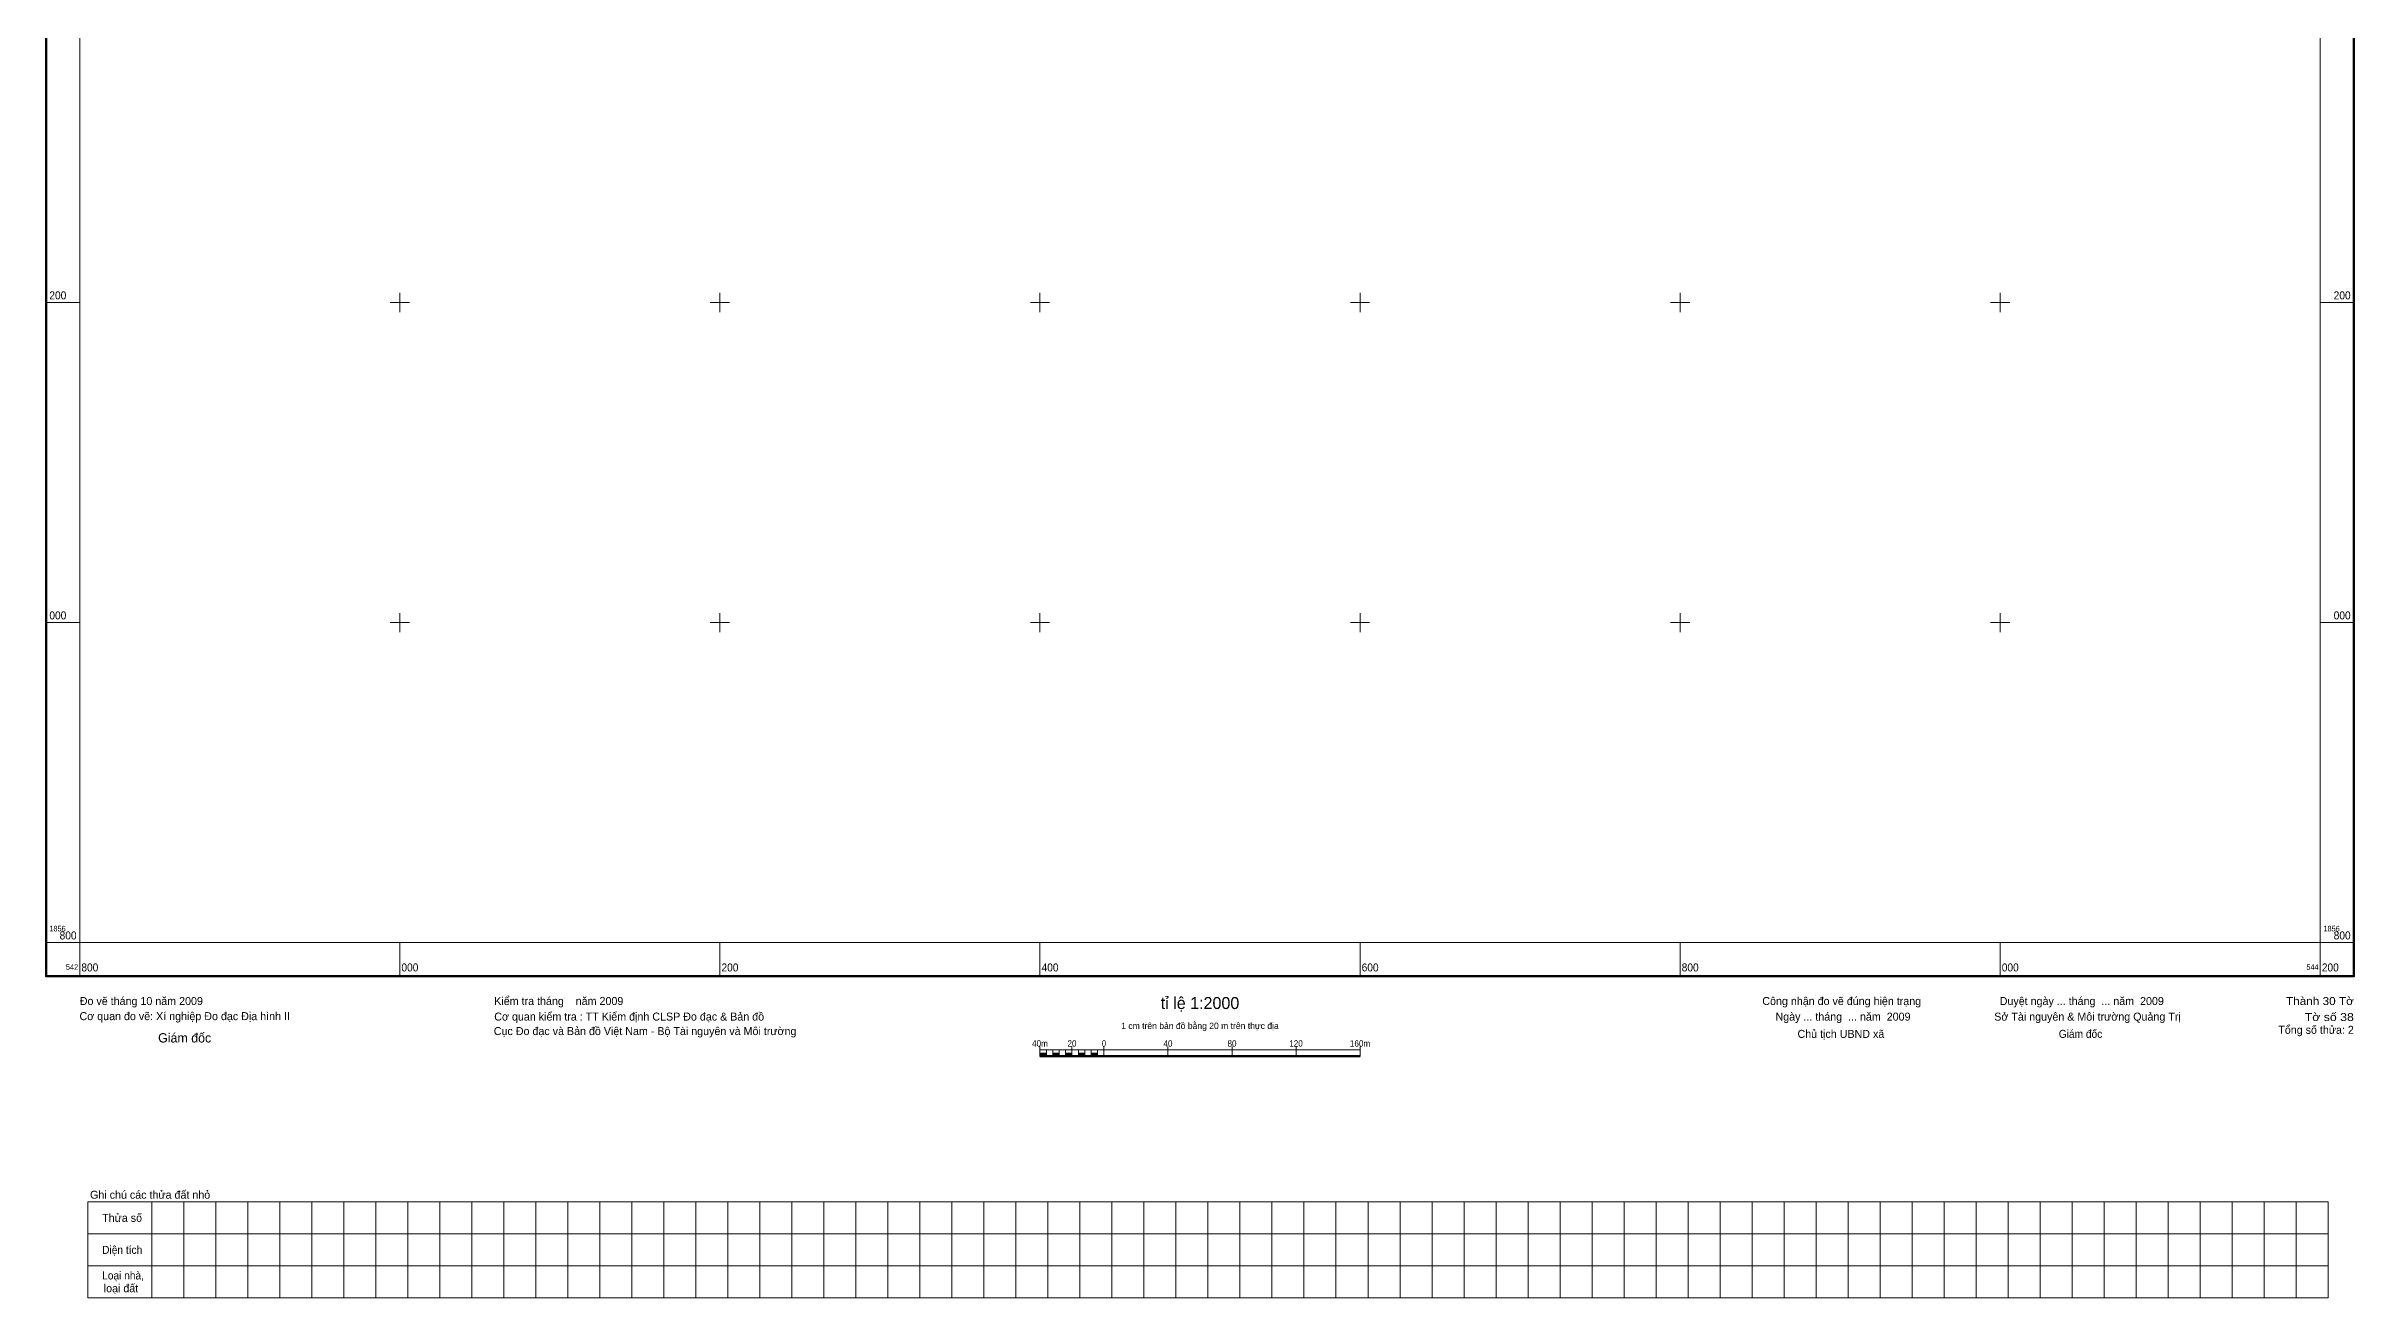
# Model space of a CAD drawing. Header units: metres. Extents: x 542779 to 544236, y 1856578 to 1858294.
# Drawn here: x 542779 to 544221, y 1856578 to 1857360 of the extents above; entities that cross this region are included whole.
import ezdxf
from ezdxf.enums import TextEntityAlignment as Align

# ---------------------------------------------------------------- set-up
doc = ezdxf.new("R2010")
doc.units = ezdxf.units.M
doc.header["$LTSCALE"] = 2
doc.layers.add('60', color=7, linetype='Continuous', lineweight=13)

msp = doc.modelspace()

# ---------------------------------------------------------------- hatches: boundary and pattern name
at = {"layer": '60'}
for points in [[(543400, 1856729), (543400, 1856731), (543404, 1856731), (543404, 1856729)], [(543408, 1856729), (543408, 1856731), (543412, 1856731), (543412, 1856729)], [(543416, 1856729), (543416, 1856731), (543420, 1856731), (543420, 1856729)], [(543424, 1856729), (543424, 1856731), (543428, 1856731), (543428, 1856729)], [(543432, 1856729), (543432, 1856731), (543436, 1856731), (543436, 1856729)]]:
    msp.add_hatch(color=256, dxfattribs=at).paths.add_polyline_path(points)

# ---------------------------------------------------------------- linework, layer by layer
for p, q in [((542800, 1857200), (542779, 1857200)), ((542994, 1857200), (543006, 1857200)), ((543000, 1857194), (543000, 1857206)), ((543194, 1857200), (543206, 1857200)), ((543200, 1857194), (543200, 1857206)), ((543394, 1857200), (543406, 1857200)), ((543400, 1857194), (543400, 1857206)), ((543594, 1857200), (543606, 1857200)), ((543600, 1857194), (543600, 1857206)), ((543794, 1857200), (543806, 1857200)), ((543800, 1857194), (543800, 1857206)), ((543994, 1857200), (544006, 1857200)), ((544000, 1857194), (544000, 1857206)), ((544200, 1857200), (544221, 1857200)), ((542800, 1857000), (542779, 1857000)), ((542994, 1857000), (543006, 1857000)), ((543000, 1856994), (543000, 1857006)), ((543194, 1857000), (543206, 1857000)), ((543200, 1856994), (543200, 1857006)), ((543394, 1857000), (543406, 1857000)), ((543400, 1856994), (543400, 1857006)), ((543594, 1857000), (543606, 1857000)), ((543600, 1856994), (543600, 1857006)), ((543794, 1857000), (543806, 1857000)), ((543800, 1856994), (543800, 1857006)), ((543994, 1857000), (544006, 1857000)), ((544000, 1856994), (544000, 1857006)), ((544200, 1857000), (544221, 1857000)), ((542800, 1856800), (542779, 1856800)), ((542800, 1856800), (542800, 1856779)), ((543000, 1856800), (543000, 1856779)), ((543200, 1856800), (543200, 1856779)), ((543400, 1856800), (543400, 1856779)), ((543600, 1856800), (543600, 1856779)), ((543800, 1856800), (543800, 1856779)), ((544000, 1856800), (544000, 1856779)), ((544200, 1856800), (544200, 1856779)), ((544200, 1856800), (544221, 1856800)), ((543400, 1856729), (543400, 1856735)), ((543420, 1856729), (543420, 1856735)), ((543440, 1856729), (543440, 1856735)), ((543480, 1856729), (543480, 1856735)), ((543520, 1856729), (543520, 1856735)), ((543560, 1856729), (543560, 1856735)), ((543600, 1856729), (543600, 1856735)), ((543400, 1856733), (543600, 1856733)), ((543404, 1856729), (543404, 1856733)), ((543408, 1856729), (543408, 1856733)), ((543412, 1856729), (543412, 1856733)), ((543416, 1856729), (543416, 1856733)), ((543420, 1856729), (543420, 1856733)), ((543424, 1856729), (543424, 1856733)), ((543428, 1856729), (543428, 1856733)), ((543432, 1856729), (543432, 1856733)), ((543436, 1856729), (543436, 1856733)), ((542844.98, 1856638), (542844.98, 1856578)), ((542864.98, 1856638), (542864.98, 1856578)), ((542884.98, 1856638), (542884.98, 1856578)), ((542904.98, 1856638), (542904.98, 1856578)), ((542924.98, 1856638), (542924.98, 1856578)), ((542944.98, 1856638), (542944.98, 1856578)), ((542964.98, 1856638), (542964.98, 1856578)), ((542984.98, 1856638), (542984.98, 1856578)), ((543004.98, 1856638), (543004.98, 1856578)), ((543024.98, 1856638), (543024.98, 1856578)), ((543044.98, 1856638), (543044.98, 1856578)), ((543064.98, 1856638), (543064.98, 1856578)), ((543084.98, 1856638), (543084.98, 1856578)), ((543104.98, 1856638), (543104.98, 1856578)), ((543124.98, 1856638), (543124.98, 1856578)), ((543144.98, 1856638), (543144.98, 1856578)), ((543164.98, 1856638), (543164.98, 1856578)), ((543184.98, 1856638), (543184.98, 1856578)), ((543204.98, 1856638), (543204.98, 1856578)), ((543224.98, 1856638), (543224.98, 1856578)), ((543244.98, 1856638), (543244.98, 1856578)), ((543264.98, 1856638), (543264.98, 1856578)), ((543284.98, 1856638), (543284.98, 1856578)), ((543304.98, 1856638), (543304.98, 1856578)), ((543324.98, 1856638), (543324.98, 1856578)), ((543344.98, 1856638), (543344.98, 1856578)), ((543364.98, 1856638), (543364.98, 1856578)), ((543384.98, 1856638), (543384.98, 1856578)), ((543404.98, 1856638), (543404.98, 1856578)), ((543424.98, 1856638), (543424.98, 1856578)), ((543444.98, 1856638), (543444.98, 1856578)), ((543464.98, 1856638), (543464.98, 1856578)), ((543484.98, 1856638), (543484.98, 1856578)), ((543504.98, 1856638), (543504.98, 1856578)), ((543524.98, 1856638), (543524.98, 1856578)), ((543544.98, 1856638), (543544.98, 1856578)), ((543564.98, 1856638), (543564.98, 1856578)), ((543584.98, 1856638), (543584.98, 1856578)), ((543604.98, 1856638), (543604.98, 1856578)), ((543624.98, 1856638), (543624.98, 1856578)), ((543644.98, 1856638), (543644.98, 1856578)), ((543664.98, 1856638), (543664.98, 1856578)), ((543684.98, 1856638), (543684.98, 1856578)), ((543704.98, 1856638), (543704.98, 1856578)), ((543724.98, 1856638), (543724.98, 1856578)), ((543744.98, 1856638), (543744.98, 1856578)), ((543764.98, 1856638), (543764.98, 1856578)), ((543784.98, 1856638), (543784.98, 1856578)), ((543804.98, 1856638), (543804.98, 1856578)), ((543824.98, 1856638), (543824.98, 1856578)), ((543844.98, 1856638), (543844.98, 1856578)), ((543864.98, 1856638), (543864.98, 1856578)), ((543884.98, 1856638), (543884.98, 1856578)), ((543904.98, 1856638), (543904.98, 1856578)), ((543924.98, 1856638), (543924.98, 1856578)), ((543944.98, 1856638), (543944.98, 1856578)), ((543964.98, 1856638), (543964.98, 1856578)), ((543984.98, 1856638), (543984.98, 1856578)), ((544004.98, 1856638), (544004.98, 1856578)), ((544024.98, 1856638), (544024.98, 1856578)), ((544044.98, 1856638), (544044.98, 1856578)), ((544064.98, 1856638), (544064.98, 1856578)), ((544084.98, 1856638), (544084.98, 1856578)), ((544104.98, 1856638), (544104.98, 1856578)), ((544124.98, 1856638), (544124.98, 1856578)), ((544144.98, 1856638), (544144.98, 1856578)), ((544164.98, 1856638), (544164.98, 1856578)), ((544184.98, 1856638), (544184.98, 1856578)), ((542804.98, 1856618), (544204.98, 1856618)), ((542804.98, 1856598), (544204.98, 1856598))]:
    msp.add_line(p, q, dxfattribs=at)
at = {"layer": '60', "lineweight": 53}
msp.add_line((543400, 1856729), (543600, 1856729), dxfattribs=at)
at = {"layer": '60', "lineweight": 158}
msp.add_lwpolyline([(542779, 1858221), (544221, 1858221), (544221, 1856779), (542779, 1856779)], close=True, dxfattribs=at)
at = {"layer": '60'}
for points in [[(542800, 1858200), (544200, 1858200), (544200, 1856800), (542800, 1856800)], [(543400, 1856729), (543400, 1856731), (543404, 1856731), (543404, 1856729)], [(543408, 1856729), (543408, 1856731), (543412, 1856731), (543412, 1856729)], [(543416, 1856729), (543416, 1856731), (543420, 1856731), (543420, 1856729)], [(543424, 1856729), (543424, 1856731), (543428, 1856731), (543428, 1856729)], [(543432, 1856729), (543432, 1856731), (543436, 1856731), (543436, 1856729)], [(542804.98, 1856638), (544204.98, 1856638), (544204.98, 1856578), (542804.98, 1856578)]]:
    msp.add_lwpolyline(points, close=True, dxfattribs=at)

# ---------------------------------------------------------------- texts
at = {"layer": '60', "width": 0.95}
for s, height, p in [('200', 5, (542781, 1857202)), ('000', 5, (542781, 1857002)), ('1856', 3.5, (542781, 1856807)), ('1856', 3.5, (544202, 1856807)), ('800', 5, (542801, 1856782)), ('000', 5, (543001, 1856782)), ('200', 5, (543201, 1856782)), ('400', 5, (543401, 1856782)), ('600', 5, (543601, 1856782)), ('800', 5, (543801, 1856782)), ('000', 5, (544001, 1856782)), ('200', 5, (544201, 1856782)), ('Giám đốc ', 5, (544036.62, 1856740.46)), ('Diện tích', 5, (542813.98, 1856605.5)), ('Loại nhà,', 5, (542813.98, 1856589.5))]:
    msp.add_text(s, height=height, dxfattribs=at).set_placement(p)
at = {"layer": '60'}
for s, height, width, p in [('200', 5, 0.95, (544219, 1857202)), ('000', 5, 0.95, (544219, 1857002)), ('800', 5, 0.95, (542798, 1856802)), ('800', 5, 0.95, (544219, 1856802)), ('542', 3.5, 0.95, (542799, 1856783)), ('544', 3.5, 0.95, (544199, 1856783)), ('Thành 30 Tờ', 5, 1.1, (544221, 1856761)), ('Tờ số 38', 5, 1.15, (544221, 1856751))]:
    msp.add_text(s, height=height, dxfattribs=dict(at, width=width)).set_placement(p, align=Align.RIGHT)
for s, height, p in [('Đo vẽ tháng 10 năm 2009', 5, (542800, 1856761)), ('Kiểm tra tháng    năm 2009', 5, (543059, 1856761)), ('Cơ quan đo vẽ: Xí nghiệp Đo đạc Địa hình II', 5, (542799.83, 1856751.55)), ('Cơ quan kiểm tra : TT Kiểm định CLSP Đo đạc & Bản đồ', 5, (543059, 1856751.29)), ('Ngày ... tháng  ... năm  2009', 5, (543859.61, 1856751.26)), ('Sở Tài nguyên & Môi trường Quảng Trị', 5, (543996.29, 1856751.26)), (' Giám đốc', 5.8, (542846.81, 1856737.59)), ('Cục Đo đạc và Bản đồ Việt Nam - Bộ Tài nguyên và Môi trường', 5, (543058.72, 1856742.22)), ('Chủ tịch UBND xã', 5, (543873.35, 1856740.46)), ('Ghi chú các thửa đất nhỏ', 5, (542806.43, 1856639.95)), ('Thửa số', 5, (542813.98, 1856625.5)), ('loại đất', 5, (542814.98, 1856581.5))]:
    msp.add_text(s, height=height, dxfattribs=at).set_placement(p)
for s, height, p in [('tỉ lệ 1:2000', 7.5, (543500.01, 1856758.5)), ('Công nhận đo vẽ đúng hiện trạng', 5, (543901, 1856761)), ('Duyệt ngày ... tháng  ... năm  2009', 5, (544051, 1856761)), ('1 cm trên bản đồ bằng 20 m trên thực địa', 4, (543499.99, 1856746))]:
    msp.add_text(s, height=height, dxfattribs=at).set_placement(p, align=Align.CENTER)
msp.add_text('Tổng số thửa: 2', height=5, dxfattribs=at).set_placement((544221, 1856743), align=Align.RIGHT)
for s, width, p in [('40m', 0.95, (543400, 1856735)), ('20', 0.95, (543420, 1856735)), ('0', 0.9, (543440, 1856735)), ('40', 0.95, (543480, 1856735)), ('80', 0.95, (543520, 1856735)), ('120', 0.95, (543559.99, 1856735)), ('160m', 0.95, (543600.01, 1856735))]:
    msp.add_text(s, height=4, dxfattribs=dict(at, width=width)).set_placement(p, align=Align.CENTER)

doc.saveas('drawing.dxf')
